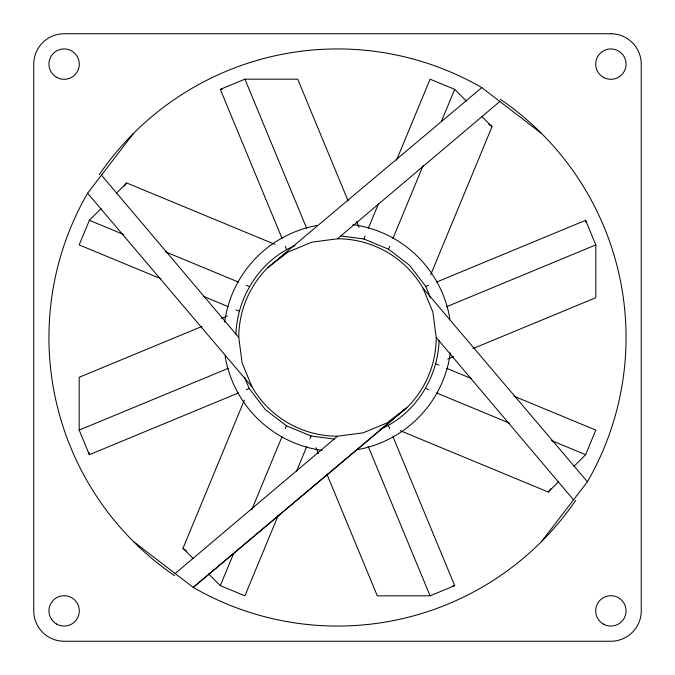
<?xml version="1.0" encoding="UTF-8"?>
<svg xmlns="http://www.w3.org/2000/svg" width="675" height="675" viewBox="0 0 675 675"><rect width="100%" height="100%" fill="white"/><g stroke="black" fill="none" stroke-linecap="round" stroke-linejoin="round"><path stroke-width="1.01" d="M235.913 334.454C237.052 297.008 260.17 260.238 295.017 245.641M379.983 429.359C414.83 414.762 437.948 377.992 439.087 340.546M101.081 208.6L89.37 220.312L79.178 244.907L161.03 278.817M193.227 558.546L182.976 548.303L244.325 400.191M278.412 514.941L244.907 595.822L220.312 585.63L233.634 553.475M251.792 509.625L282.066 436.548M285.289 428.752L286.504 425.832L265.376 409.624L249.168 388.496L244.468 377.139M340.546 235.913L363.901 238.984L365.108 236.056M368.339 228.268L378.43 203.901M396.588 160.059L430.093 79.178L454.688 89.37L466.4 101.081M296.57 471.099L306.661 446.732M309.892 438.944L311.099 436.016L334.454 439.087M430.532 297.861L425.832 286.504L409.624 265.376L388.496 249.168L389.711 246.248M392.934 238.452L423.208 165.375M441.366 121.525L454.688 89.37M430.675 274.809L492.024 126.697L481.773 116.454M573.919 466.4L585.63 454.688L595.822 430.093L513.97 396.183M174.639 575.708A288.562 288.562 0 0 1 87.598 193.219L133.456 133.456M124.166 186.283L126.697 182.976L274.809 244.325M400.191 430.675L548.303 492.024L550.834 488.717M541.544 541.544L587.402 481.781A288.562 288.562 0 0 0 500.361 99.293M116.454 193.227L126.697 182.976M548.303 492.024L558.546 481.773M337.5 238.781A98.719 98.719 0 0 1 422.989 288.141L432.852 311.951L436.219 337.5A98.719 98.719 0 0 1 407.303 407.303L386.859 422.989L363.049 432.852L337.5 436.219A98.719 98.719 0 0 1 252.011 386.859L242.148 363.049L238.781 337.5A98.719 98.719 0 0 1 267.697 267.697L288.141 252.011L311.951 242.148L337.5 238.781L499.854 101.469M175.146 573.531L337.5 436.219M406.662 407.793L193.219 587.402L133.456 541.544M267.697 267.697L481.781 87.598L541.544 133.456M407.303 407.303L193.219 587.402A288.562 288.562 0 0 0 575.708 500.361M282.066 238.452L220.312 89.37L244.907 79.178L297.709 79.178L348.157 200.981M201.952 326.438L79.178 377.291L79.178 430.093L89.37 454.688L238.452 392.934M221.442 318.364L227.289 315.942M79.178 430.093L228.268 368.339M425.832 286.504L428.752 285.289M436.548 282.066L585.63 220.312L595.822 244.907L595.822 297.709L473.048 348.562M246.248 389.711L249.168 388.496M446.732 306.661L595.822 244.907M447.711 359.058L453.558 356.636M326.843 474.019L377.291 595.822L430.093 595.822L454.688 585.63L392.934 436.548M220.312 89.37L222.379 89.1M452.621 585.9L454.688 585.63M363.901 238.984L388.496 249.168M89.37 220.312L123.474 234.436M165.375 251.792L238.452 282.066M246.248 285.289L249.168 286.504M436.016 363.901L438.944 365.108M446.732 368.339L471.099 378.43M203.901 296.57L228.268 306.661M236.056 309.892L238.984 311.099M425.832 388.496L428.752 389.711M436.548 392.934L509.625 423.208M551.526 440.564L585.63 454.688M286.504 425.832L311.099 436.016M488.717 124.166L492.024 126.697M182.976 548.303L186.283 550.834M208.6 573.919L220.312 585.63M422.989 288.141L587.402 481.781M87.598 193.219L252.011 386.859M436.219 337.5L573.531 499.854M101.469 175.146L238.781 337.5M356.636 221.442L359.058 227.289M244.907 79.178L306.661 228.268M388.496 425.832L389.711 428.752M285.289 246.248L286.504 249.168M368.339 446.732L430.093 595.822M315.942 447.711L318.364 453.558M585.63 220.312L585.9 222.379M89.1 452.621L89.37 454.688M99.293 174.639A288.562 288.562 0 0 1 481.781 87.598M450.36 352.882A113.906 113.906 0 0 1 357.978 449.55M322.118 450.36A113.906 113.906 0 0 1 225.096 355.944M224.64 322.118A113.906 113.906 0 0 1 317.022 225.45M352.882 224.64A113.906 113.906 0 0 1 449.904 319.056M610.875 33.75L64.125 33.75A30.375 30.375 0 0 0 33.75 64.125L33.75 610.875A30.375 30.375 0 0 0 64.125 641.25L610.875 641.25A30.375 30.375 0 0 0 641.25 610.875L641.25 64.125A30.375 30.375 0 0 0 610.875 33.75M56.531 624.029A15.188 15.188 0 0 0 79.312 610.875A15.188 15.188 0 0 0 56.531 597.721A15.188 15.188 0 0 0 56.531 624.029M56.531 77.279A15.188 15.188 0 0 0 79.312 64.125A15.188 15.188 0 0 0 56.531 50.971A15.188 15.188 0 0 0 56.531 77.279M603.281 624.029A15.188 15.188 0 0 0 626.062 610.875A15.188 15.188 0 0 0 603.281 597.721A15.188 15.188 0 0 0 603.281 624.029M603.281 77.279A15.188 15.188 0 0 0 626.062 64.125A15.188 15.188 0 0 0 603.281 50.971A15.188 15.188 0 0 0 603.281 77.279"/></g></svg>
